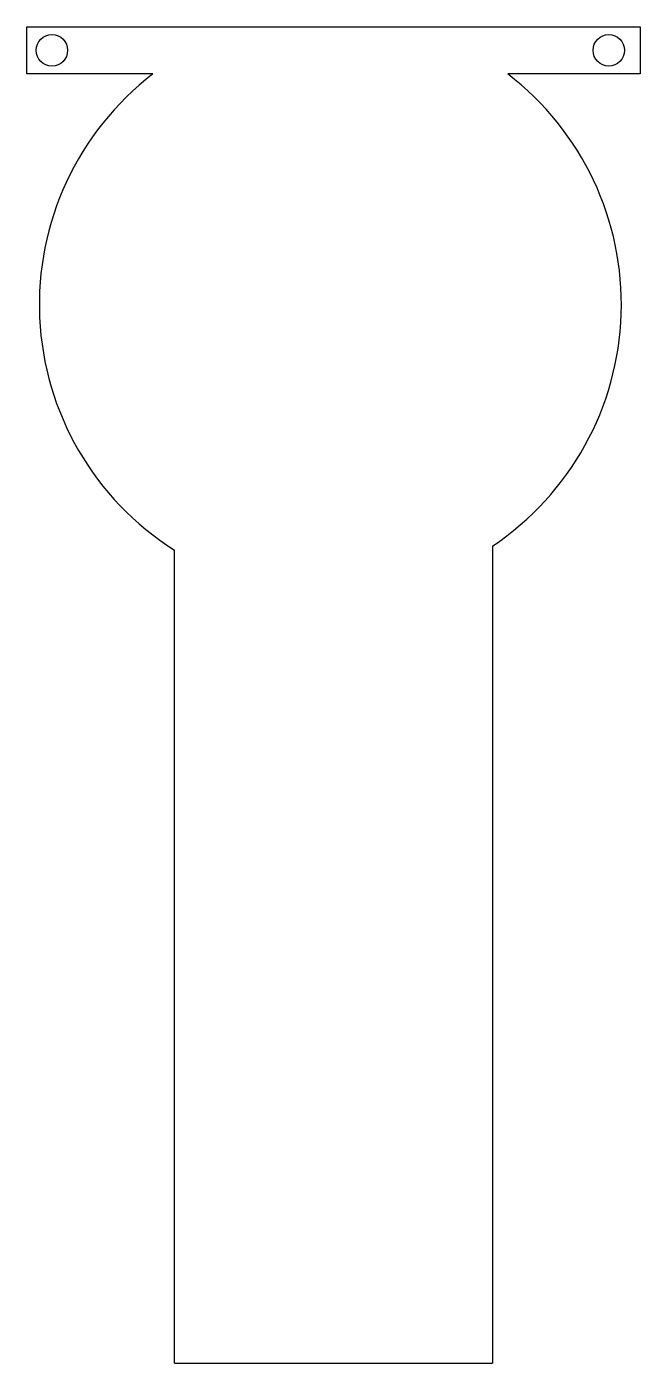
# Model space of a CAD drawing. Header units: millimetres. Extents: x -19.3 to 19.7, y -67.3 to 17.7.
import ezdxf

# ---------------------------------------------------------------- set-up
doc = ezdxf.new("R2010")
doc.units = ezdxf.units.MM

msp = doc.modelspace()

# ---------------------------------------------------------------- linework, layer by layer
at = {"color": 7, "linetype": 'Continuous', "lineweight": 25}
for p, q in [((-19.3, 17.664), (19.7, 17.664)), ((-19.3, 14.664), (-19.3, 17.664)), ((19.7, 17.664), (19.7, 14.664)), ((-11.279, 14.664), (-19.3, 14.664)), ((19.7, 14.664), (11.279, 14.664)), ((-9.912, -67.32), (-9.912, -15.621)), ((10.312, -15.359), (10.312, -67.32)), ((-9.912, -67.32), (10.312, -67.32))]:
    msp.add_line(p, q, dxfattribs=at)
for centre in [(-17.7, 16.164), (17.7, 16.164)]:
    msp.add_circle(centre, 1, dxfattribs=at)
for start, end in [(127.56707, 237.60391), (303.87662, 52.43293)]:
    msp.add_arc((0, 0), 18.5, start, end, dxfattribs=at)

doc.saveas('drawing.dxf')
